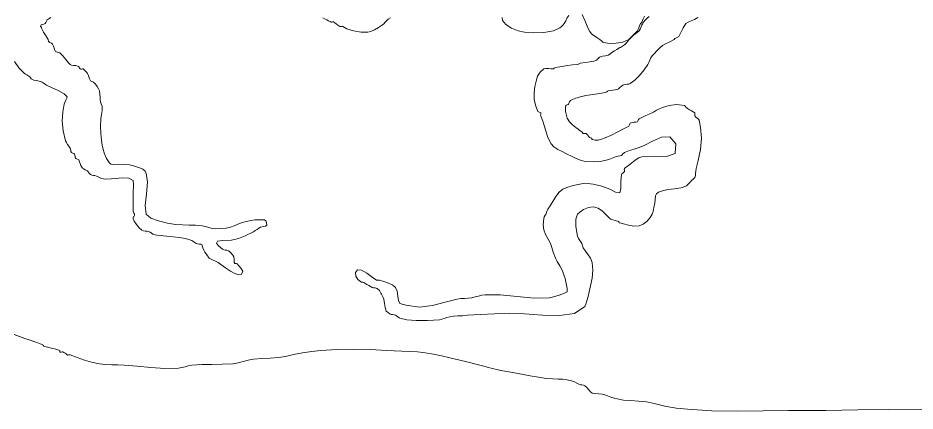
# Model space of a CAD drawing. Header units: inches. Extents: x -600 to 863, y -502 to 873.
# Drawn here: x 687.7 to 752.4, y -1.2 to 27.2 of the extents above; entities that cross this region are included whole.
import ezdxf

# ---------------------------------------------------------------- set-up
doc = ezdxf.new("R2010")
doc.units = ezdxf.units.IN
doc.header["$MEASUREMENT"] = 0
doc.layers.add('Layer 1', color=7, linetype='Continuous')

msp = doc.modelspace()

# ---------------------------------------------------------------- linework, layer by layer
at = {"layer": 'Layer 1', "lineweight": 0}
for points in [[(687.414, 24.061), (687.724, 23.599), (688.148, 23.192), (688.227, 23.137), (688.306, 23.087), (688.385, 23.037), (688.466, 22.98), (688.519, 22.932), (688.577, 22.867), (688.632, 22.808), (688.678, 22.769), (688.826, 22.712), (689.007, 22.673), (689.209, 22.629), (689.419, 22.558), (689.493, 22.514), (689.569, 22.456), (689.649, 22.396), (689.736, 22.346), (690.096, 22.182), (690.573, 21.95), (691.003, 21.705), (691.219, 21.498), (691.197, 21.409), (691.131, 21.259), (691.056, 21.096), (691.007, 20.969), (690.903, 20.393), (690.87, 19.734), (690.932, 19.031), (691.112, 18.322), (691.172, 18.189), (691.25, 18.062), (691.338, 17.934), (691.431, 17.793), (691.458, 17.724), (691.478, 17.637), (691.5, 17.549), (691.536, 17.475), (691.58, 17.444), (691.645, 17.421), (691.708, 17.398), (691.748, 17.369), (691.783, 17.286), (691.797, 17.203), (691.812, 17.123), (691.854, 17.052), (691.898, 17.023), (691.964, 16.999), (692.026, 16.974), (692.065, 16.945), (692.123, 16.816), (692.162, 16.672), (692.206, 16.532), (692.277, 16.416), (692.337, 16.359), (692.423, 16.291), (692.516, 16.231), (692.595, 16.204), (692.688, 16.166), (692.752, 16.08), (692.816, 15.978), (692.913, 15.887), (693.015, 15.845), (693.119, 15.829), (693.227, 15.815), (693.336, 15.781), (693.513, 15.688), (693.712, 15.606), (693.987, 15.559), (694.395, 15.569), (694.72, 15.612), (695.196, 15.655), (695.669, 15.629), (695.983, 15.463), (696.006, 15.155), (695.998, 14.522), (695.983, 13.804), (695.983, 13.239), (696.005, 13.172), (696.047, 13.104), (696.084, 13.024), (696.089, 12.922), (696.064, 12.89), (696.021, 12.846), (695.983, 12.787), (695.983, 12.71), (696.072, 12.521), (696.231, 12.273), (696.425, 12.033), (696.618, 11.863), (696.725, 11.825), (696.854, 11.808), (696.999, 11.792), (697.148, 11.758), (697.217, 11.718), (697.312, 11.648), (697.405, 11.581), (697.466, 11.546), (697.689, 11.505), (697.93, 11.481), (698.176, 11.463), (698.418, 11.439), (698.877, 11.389), (699.324, 11.338), (699.769, 11.259), (700.219, 11.122), (700.306, 11.076), (700.389, 11.015), (700.467, 10.955), (700.536, 10.91), (700.638, 10.882), (700.756, 10.868), (700.869, 10.85), (700.96, 10.805), (700.981, 10.743), (701.029, 10.601), (701.096, 10.428), (701.172, 10.275), (701.256, 10.149), (701.348, 10.022), (701.432, 9.916), (701.489, 9.852), (701.612, 9.77), (701.769, 9.702), (701.944, 9.63), (702.124, 9.534), (702.32, 9.396), (702.48, 9.271), (702.647, 9.144), (702.865, 9.004), (703.015, 8.911), (703.293, 8.758), (703.596, 8.647), (703.818, 8.687), (703.896, 8.901), (703.793, 9.113), (703.623, 9.298), (703.501, 9.428), (703.449, 9.46), (703.389, 9.458), (703.331, 9.468), (703.289, 9.534), (703.279, 9.635), (703.273, 9.783), (703.248, 9.939), (703.184, 10.063), (703.147, 10.106), (703.064, 10.2), (702.962, 10.305), (702.865, 10.381), (702.749, 10.422), (702.641, 10.431), (702.539, 10.441), (702.442, 10.486), (702.154, 10.738), (702.015, 10.939), (702.089, 11.073), (702.442, 11.122), (703.091, 11.154), (703.587, 11.26), (704.067, 11.456), (704.666, 11.758), (704.804, 11.836), (704.938, 11.921), (705.068, 12.004), (705.195, 12.075), (705.395, 12.139), (705.553, 12.167), (705.639, 12.229), (705.618, 12.393), (705.569, 12.533), (705.481, 12.604), (705.25, 12.62), (704.771, 12.604), (704.507, 12.569), (704.15, 12.491), (703.786, 12.391), (703.501, 12.287), (703.447, 12.26), (703.399, 12.234), (703.35, 12.208), (703.289, 12.181), (703.023, 12.095), (702.695, 12.025), (702.319, 11.98), (701.912, 11.969), (701.695, 11.997), (701.462, 12.059), (701.217, 12.128), (700.96, 12.181), (700.498, 12.22), (700.031, 12.231), (699.553, 12.244), (699.054, 12.287), (698.47, 12.381), (697.818, 12.532), (697.256, 12.746), (696.937, 13.028), (696.861, 13.652), (696.942, 14.493), (697.021, 15.342), (696.937, 15.992), (696.83, 16.157), (696.69, 16.264), (696.516, 16.34), (696.301, 16.416), (696.003, 16.517), (695.723, 16.582), (695.387, 16.617), (694.925, 16.628), (694.564, 16.618), (694.377, 16.637), (694.252, 16.758), (694.077, 17.052), (693.973, 17.259), (693.899, 17.465), (693.835, 17.702), (693.76, 18.004), (693.692, 18.375), (693.649, 18.85), (693.635, 19.378), (693.654, 19.91), (693.695, 20.215), (693.743, 20.517), (693.746, 20.807), (693.654, 21.075), (693.617, 21.227), (693.606, 21.455), (693.592, 21.705), (693.548, 21.922), (693.481, 22.072), (693.387, 22.241), (693.267, 22.409), (693.124, 22.558), (693.078, 22.584), (693.016, 22.608), (692.954, 22.634), (692.913, 22.663), (692.847, 22.789), (692.795, 22.94), (692.751, 23.087), (692.701, 23.192), (692.618, 23.291), (692.523, 23.386), (692.438, 23.463), (692.383, 23.51), (692.339, 23.518), (692.274, 23.508), (692.211, 23.499), (692.172, 23.51), (692.123, 23.578), (692.085, 23.632), (692.037, 23.679), (691.96, 23.722), (691.839, 23.752), (691.691, 23.768), (691.546, 23.788), (691.431, 23.828), (691.33, 23.947), (691.133, 24.199), (690.899, 24.477), (690.689, 24.675), (690.608, 24.709), (690.521, 24.722), (690.439, 24.738), (690.371, 24.781), (690.324, 24.874), (690.282, 25.012), (690.232, 25.167), (690.16, 25.311), (690.084, 25.371), (689.98, 25.426), (689.887, 25.502), (689.842, 25.628), (689.785, 25.759), (689.66, 25.957), (689.521, 26.177), (689.419, 26.369), (689.403, 26.417), (689.37, 26.509), (689.335, 26.584), (689.312, 26.581), (689.359, 26.688), (689.436, 26.726), (689.529, 26.743), (689.631, 26.793), (689.687, 26.863), (689.735, 26.956), (689.784, 27.047), (689.842, 27.11), (690.045, 27.217)], [(709.679, 27.204), (709.854, 27.11), (709.972, 27.059), (710.096, 26.995), (710.205, 26.937), (710.277, 26.898), (710.323, 26.895), (710.388, 26.903), (710.451, 26.909), (710.489, 26.898), (710.54, 26.849), (710.641, 26.762), (710.771, 26.665), (710.912, 26.581), (710.958, 26.577), (711.023, 26.586), (711.086, 26.592), (711.124, 26.581), (711.405, 26.417), (711.894, 26.265), (712.447, 26.165), (712.924, 26.157), (713.137, 26.218), (713.404, 26.34), (713.697, 26.503), (713.983, 26.687), (714.083, 26.771), (714.183, 26.88), (714.288, 26.997), (714.406, 27.11), (714.557, 27.212)], [(733.239, 27.295), (733.097, 27.17), (732.954, 27.041), (732.83, 26.898), (732.793, 26.833), (732.778, 26.784), (732.763, 26.739), (732.724, 26.687), (732.684, 26.615), (732.641, 26.505), (732.585, 26.379), (732.512, 26.263), (732.389, 26.145), (732.246, 26.039), (732.104, 25.941), (731.982, 25.84), (731.773, 25.608), (731.623, 25.423), (731.468, 25.26), (731.241, 25.099), (731.169, 25.062), (731.123, 25.05), (731.083, 25.035), (731.029, 24.992), (730.917, 24.914), (730.745, 24.812), (730.556, 24.695), (730.395, 24.569), (730.275, 24.509), (730.099, 24.469), (729.883, 24.427), (729.653, 24.357), (729.598, 24.317), (729.543, 24.253), (729.489, 24.188), (729.441, 24.146), (729.238, 24.074), (728.968, 24.028), (728.643, 23.988), (728.277, 23.934), (728.243, 23.915), (728.197, 23.881), (728.138, 23.846), (728.065, 23.828), (727.709, 23.799), (727.34, 23.752), (726.936, 23.69), (726.477, 23.616), (726.444, 23.598), (726.397, 23.562), (726.337, 23.528), (726.266, 23.51), (726.17, 23.521), (725.989, 23.54), (725.788, 23.544), (725.63, 23.51), (725.365, 23.287), (725.19, 22.98), (725.076, 22.621), (724.994, 22.239), (724.935, 21.791), (724.941, 21.341), (725.028, 20.89), (725.206, 20.439), (725.247, 20.408), (725.314, 20.384), (725.381, 20.36), (725.418, 20.334), (725.426, 20.284), (725.418, 20.228), (725.41, 20.171), (725.418, 20.122), (725.582, 19.677), (725.748, 19.114), (725.935, 18.553), (726.159, 18.11), (726.373, 17.89), (726.646, 17.707), (726.967, 17.541), (727.324, 17.369), (727.648, 17.204), (727.965, 17.047), (728.279, 16.918), (728.595, 16.84), (729.247, 16.795), (729.82, 16.848), (730.337, 16.976), (730.818, 17.157), (730.908, 17.184), (731.014, 17.203), (731.127, 17.226), (731.241, 17.264), (731.294, 17.305), (731.352, 17.371), (731.407, 17.436), (731.453, 17.475), (731.818, 17.616), (732.169, 17.73), (732.532, 17.85), (732.936, 18.004), (733.483, 18.289), (734.137, 18.584), (734.744, 18.615), (735.159, 18.11), (735.109, 17.402), (734.496, 17.196), (733.605, 17.209), (732.724, 17.157), (732.507, 17.086), (732.308, 16.977), (732.105, 16.825), (731.877, 16.628), (731.779, 16.557), (731.658, 16.479), (731.541, 16.397), (731.453, 16.311), (731.447, 16.266), (731.456, 16.201), (731.464, 16.139), (731.453, 16.099), (731.41, 16.059), (731.34, 15.992), (731.273, 15.926), (731.241, 15.887), (731.188, 15.395), (731.203, 14.889), (731.133, 14.564), (730.818, 14.616), (730.394, 14.836), (729.834, 15.048), (729.211, 15.203), (728.595, 15.252), (728.231, 15.2), (727.76, 15.09), (727.309, 14.955), (727.006, 14.828), (726.738, 14.607), (726.502, 14.307), (726.279, 13.949), (726.054, 13.558), (725.987, 13.456), (725.936, 13.387), (725.891, 13.297), (725.842, 13.134), (725.803, 13.052), (725.739, 12.956), (725.675, 12.844), (725.63, 12.71), (725.591, 12.266), (725.644, 11.896), (725.769, 11.563), (725.947, 11.228), (726.115, 10.896), (726.22, 10.613), (726.321, 10.293), (726.477, 9.852), (726.604, 9.603), (726.79, 9.288), (726.979, 8.938), (727.112, 8.581), (727.168, 8.386), (727.261, 8.029), (727.332, 7.658), (727.324, 7.416), (727.132, 7.309), (726.746, 7.175), (726.332, 7.056), (726.054, 6.992), (724.951, 6.965), (723.722, 7.072), (722.494, 7.192), (721.395, 7.204), (721.166, 7.169), (720.934, 7.11), (720.693, 7.047), (720.441, 6.992), (720.179, 6.961), (719.914, 6.943), (719.647, 6.924), (719.383, 6.887), (718.515, 6.662), (717.61, 6.418), (716.667, 6.303), (715.677, 6.463), (715.607, 6.478), (715.473, 6.506), (715.335, 6.538), (715.254, 6.569), (715.15, 6.785), (715.098, 7.115), (715.044, 7.464), (714.936, 7.734), (714.731, 7.901), (714.427, 8.051), (714.085, 8.174), (713.771, 8.264), (713.721, 8.266), (713.664, 8.259), (713.607, 8.254), (713.56, 8.264), (713.252, 8.469), (712.861, 8.761), (712.475, 8.989), (712.183, 9.004), (712.045, 8.801), (712.076, 8.55), (712.213, 8.314), (712.395, 8.157), (712.481, 8.123), (712.561, 8.107), (712.637, 8.09), (712.713, 8.052), (712.87, 7.945), (713.004, 7.862), (713.125, 7.795), (713.242, 7.734), (713.331, 7.716), (713.461, 7.699), (713.613, 7.647), (713.771, 7.522), (713.805, 7.469), (713.824, 7.414), (713.844, 7.36), (713.877, 7.311), (713.917, 7.252), (713.978, 7.143), (714.041, 7.011), (714.089, 6.887), (714.146, 6.565), (714.175, 6.275), (714.267, 6.027), (714.513, 5.828), (714.62, 5.79), (714.721, 5.772), (714.823, 5.757), (714.936, 5.723), (715.007, 5.68), (715.1, 5.613), (715.189, 5.549), (715.254, 5.511), (715.74, 5.405), (716.42, 5.353), (717.23, 5.353), (718.112, 5.404), (718.281, 5.438), (718.45, 5.497), (718.635, 5.562), (718.854, 5.616), (719.115, 5.648), (719.427, 5.673), (719.769, 5.695), (720.124, 5.723), (721.037, 5.789), (722.077, 5.836), (723.173, 5.852), (724.254, 5.828), (725.536, 5.743), (726.779, 5.703), (727.844, 5.858), (728.595, 6.357), (728.676, 6.521), (728.754, 6.773), (728.832, 7.082), (728.912, 7.416), (729.019, 7.86), (729.119, 8.392), (729.169, 8.965), (729.124, 9.534), (729.017, 9.837), (728.848, 10.099), (728.659, 10.344), (728.488, 10.593), (728.453, 10.678), (728.435, 10.757), (728.417, 10.834), (728.383, 10.91), (728.312, 11.016), (728.227, 11.135), (728.142, 11.274), (728.065, 11.439), (728.011, 11.696), (727.956, 12.157), (727.957, 12.656), (728.065, 13.028), (728.227, 13.179), (728.513, 13.363), (728.866, 13.513), (729.229, 13.558), (729.564, 13.453), (729.863, 13.24), (730.137, 12.974), (730.395, 12.71), (730.486, 12.654), (730.613, 12.619), (730.79, 12.576), (731.029, 12.498), (731.049, 12.476), (731.058, 12.441), (731.079, 12.409), (731.136, 12.393), (731.395, 12.339), (731.743, 12.241), (732.133, 12.166), (732.512, 12.181), (732.815, 12.312), (733.093, 12.531), (733.317, 12.787), (733.465, 13.028), (733.524, 13.217), (733.589, 13.506), (733.645, 13.821), (733.677, 14.087), (733.703, 14.339), (733.768, 14.5), (733.92, 14.613), (734.206, 14.722), (734.593, 14.801), (735.079, 14.862), (735.552, 14.934), (735.9, 15.04), (735.947, 15.078), (736.027, 15.156), (736.123, 15.255), (736.218, 15.357), (736.305, 15.445), (736.404, 15.54), (736.49, 15.623), (736.535, 15.675), (736.58, 15.812), (736.599, 15.967), (736.612, 16.135), (736.642, 16.311), (736.785, 16.901), (736.938, 17.685), (737.022, 18.522), (736.959, 19.275), (736.933, 19.411), (736.911, 19.555), (736.887, 19.691), (736.854, 19.805), (736.796, 19.883), (736.711, 19.956), (736.617, 20.031), (736.535, 20.122), (736.529, 20.167), (736.539, 20.231), (736.547, 20.295), (736.535, 20.334), (736.424, 20.413), (736.302, 20.484), (736.164, 20.559), (736.006, 20.651), (735.96, 20.694), (735.896, 20.764), (735.835, 20.83), (735.795, 20.863), (735.216, 20.944), (734.681, 20.882), (734.199, 20.73), (733.783, 20.546), (733.707, 20.498), (733.633, 20.44), (733.555, 20.382), (733.465, 20.334), (733.252, 20.246), (733.011, 20.143), (732.758, 20.029), (732.512, 19.91), (732.481, 19.869), (732.456, 19.802), (732.433, 19.735), (732.406, 19.698), (732.285, 19.668), (732.161, 19.664), (732.027, 19.65), (731.877, 19.593), (731.848, 19.551), (731.821, 19.483), (731.798, 19.417), (731.771, 19.381), (731.402, 19.196), (730.981, 18.971), (730.532, 18.738), (730.077, 18.533), (729.807, 18.432), (729.569, 18.369), (729.347, 18.361), (729.124, 18.428), (729.102, 18.453), (729.095, 18.487), (729.076, 18.518), (729.018, 18.533), (728.926, 18.571), (728.861, 18.654), (728.795, 18.757), (728.7, 18.852), (728.655, 18.857), (728.591, 18.849), (728.527, 18.841), (728.488, 18.852), (728.381, 18.959), (728.256, 19.053), (728.114, 19.152), (727.959, 19.275), (727.709, 19.478), (727.486, 19.684), (727.313, 19.949), (727.218, 20.334), (727.206, 20.455), (727.197, 20.602), (727.198, 20.746), (727.218, 20.863), (727.256, 20.896), (727.324, 20.92), (727.392, 20.943), (727.43, 20.969), (727.501, 21.129), (727.57, 21.225), (727.701, 21.299), (727.959, 21.393), (728.053, 21.424), (728.126, 21.447), (728.195, 21.469), (728.277, 21.498), (728.678, 21.598), (729.186, 21.672), (729.689, 21.739), (730.077, 21.816), (730.132, 21.84), (730.178, 21.869), (730.226, 21.897), (730.289, 21.922), (730.451, 21.953), (730.62, 21.974), (730.782, 21.994), (730.924, 22.027), (731.02, 22.087), (731.125, 22.18), (731.235, 22.276), (731.348, 22.346), (731.498, 22.388), (731.648, 22.407), (731.781, 22.422), (731.877, 22.451), (732.203, 22.698), (732.551, 23.046), (732.879, 23.44), (733.147, 23.828), (733.225, 23.98), (733.292, 24.145), (733.366, 24.309), (733.465, 24.463), (733.594, 24.607), (733.801, 24.824), (734.025, 25.045), (734.206, 25.204), (734.422, 25.337), (734.633, 25.428), (734.842, 25.513), (735.054, 25.628), (735.078, 25.66), (735.083, 25.693), (735.1, 25.72), (735.159, 25.733), (735.374, 25.86), (735.53, 26.147), (735.687, 26.492), (735.9, 26.793), (736.062, 26.896), (736.277, 26.987), (736.516, 27.087), (736.747, 27.216)], [(722.628, 27.229), (722.665, 27.004), (722.895, 26.722), (723.306, 26.467), (723.794, 26.27), (724.254, 26.157), (724.892, 26.118), (725.645, 26.156), (726.338, 26.275), (726.795, 26.475), (726.891, 26.557), (726.973, 26.628), (727.045, 26.703), (727.112, 26.793), (727.221, 26.99), (727.311, 27.18), (727.435, 27.36)], [(728.417, 27.439), (728.614, 26.957), (728.807, 26.475), (728.953, 26.205), (729.088, 26.041), (729.268, 25.908), (729.548, 25.733), (729.686, 25.635), (729.807, 25.535), (729.903, 25.455), (729.971, 25.416), (730.388, 25.357), (730.862, 25.368), (731.341, 25.456), (731.771, 25.628), (731.771, 25.628)], [(731.771, 25.628), (731.856, 25.715), (732.066, 25.92), (732.287, 26.139), (732.406, 26.263), (732.448, 26.35), (732.496, 26.479), (732.551, 26.634), (732.618, 26.793), (732.641, 26.814), (732.67, 26.826), (732.7, 26.848), (732.724, 26.898), (732.802, 27.121), (732.909, 27.331)], [(752.947, -1.055), (750.529, -1.071), (748.31, -1.107), (746, -1.144), (743.312, -1.16), (741.468, -1.176), (739.598, -1.193), (737.758, -1.168), (736.006, -1.055), (735.741, -1.029), (735.473, -1.005), (735.205, -0.979), (734.947, -0.948), (734.473, -0.859), (733.996, -0.739), (733.519, -0.618), (733.042, -0.525), (732.469, -0.467), (731.911, -0.436), (731.389, -0.396), (730.924, -0.313), (730.723, -0.256), (730.486, -0.181), (730.23, -0.094), (729.971, 0.005), (729.839, 0.021), (729.593, 0.039), (729.323, 0.066), (729.124, 0.11), (729.017, 0.197), (728.892, 0.346), (728.749, 0.509), (728.595, 0.64), (728.492, 0.681), (728.387, 0.695), (728.28, 0.71), (728.171, 0.746), (728.021, 0.826), (727.855, 0.909), (727.636, 0.99), (727.324, 1.063), (727.021, 1.099), (726.677, 1.115), (726.285, 1.132), (725.842, 1.169), (725.258, 1.25), (724.653, 1.354), (724.034, 1.473), (723.406, 1.593), (723.108, 1.646), (722.82, 1.696), (722.533, 1.747), (722.242, 1.805), (722.029, 1.852), (721.825, 1.902), (721.617, 1.956), (721.395, 2.017), (720.837, 2.165), (720.172, 2.334), (719.484, 2.503), (718.854, 2.651), (718.262, 2.785), (717.665, 2.909), (717.08, 3.011), (716.524, 3.075), (715.957, 3.106), (715.383, 3.126), (714.824, 3.146), (714.301, 3.181), (713.099, 3.258), (711.887, 3.272), (710.691, 3.241), (709.536, 3.181), (708.896, 3.118), (708.227, 3.017), (707.577, 2.892), (706.995, 2.758), (706.475, 2.675), (705.887, 2.636), (705.27, 2.604), (704.666, 2.546), (704.3, 2.473), (703.934, 2.38), (703.562, 2.289), (703.184, 2.229), (702.414, 2.184), (701.677, 2.179), (700.951, 2.172), (700.219, 2.122), (699.969, 2.076), (699.735, 2.012), (699.505, 1.949), (699.266, 1.91), (698.272, 1.886), (697.269, 1.945), (696.284, 2.041), (695.348, 2.122), (694.885, 2.144), (694.439, 2.156), (693.998, 2.179), (693.548, 2.229), (692.988, 2.34), (692.467, 2.488), (691.956, 2.666), (691.431, 2.863), (691.385, 2.865), (691.319, 2.857), (691.256, 2.854), (691.219, 2.863), (691.153, 2.93), (691.078, 2.987), (690.993, 3.035), (690.901, 3.075), (690.855, 3.077), (690.79, 3.069), (690.727, 3.064), (690.689, 3.075), (690.688, 3.096), (690.69, 3.131), (690.693, 3.164), (690.689, 3.181), (690.399, 3.271), (690.099, 3.343), (689.803, 3.414), (689.524, 3.499), (689.508, 3.517), (689.492, 3.548), (689.466, 3.58), (689.419, 3.604), (689.278, 3.652), (689.155, 3.71), (689.032, 3.768), (688.889, 3.816), (688.548, 3.918), (688.178, 4.051), (687.793, 4.199), (687.407, 4.346)]]:
    msp.add_lwpolyline(points, dxfattribs=at)

doc.saveas('drawing.dxf')
